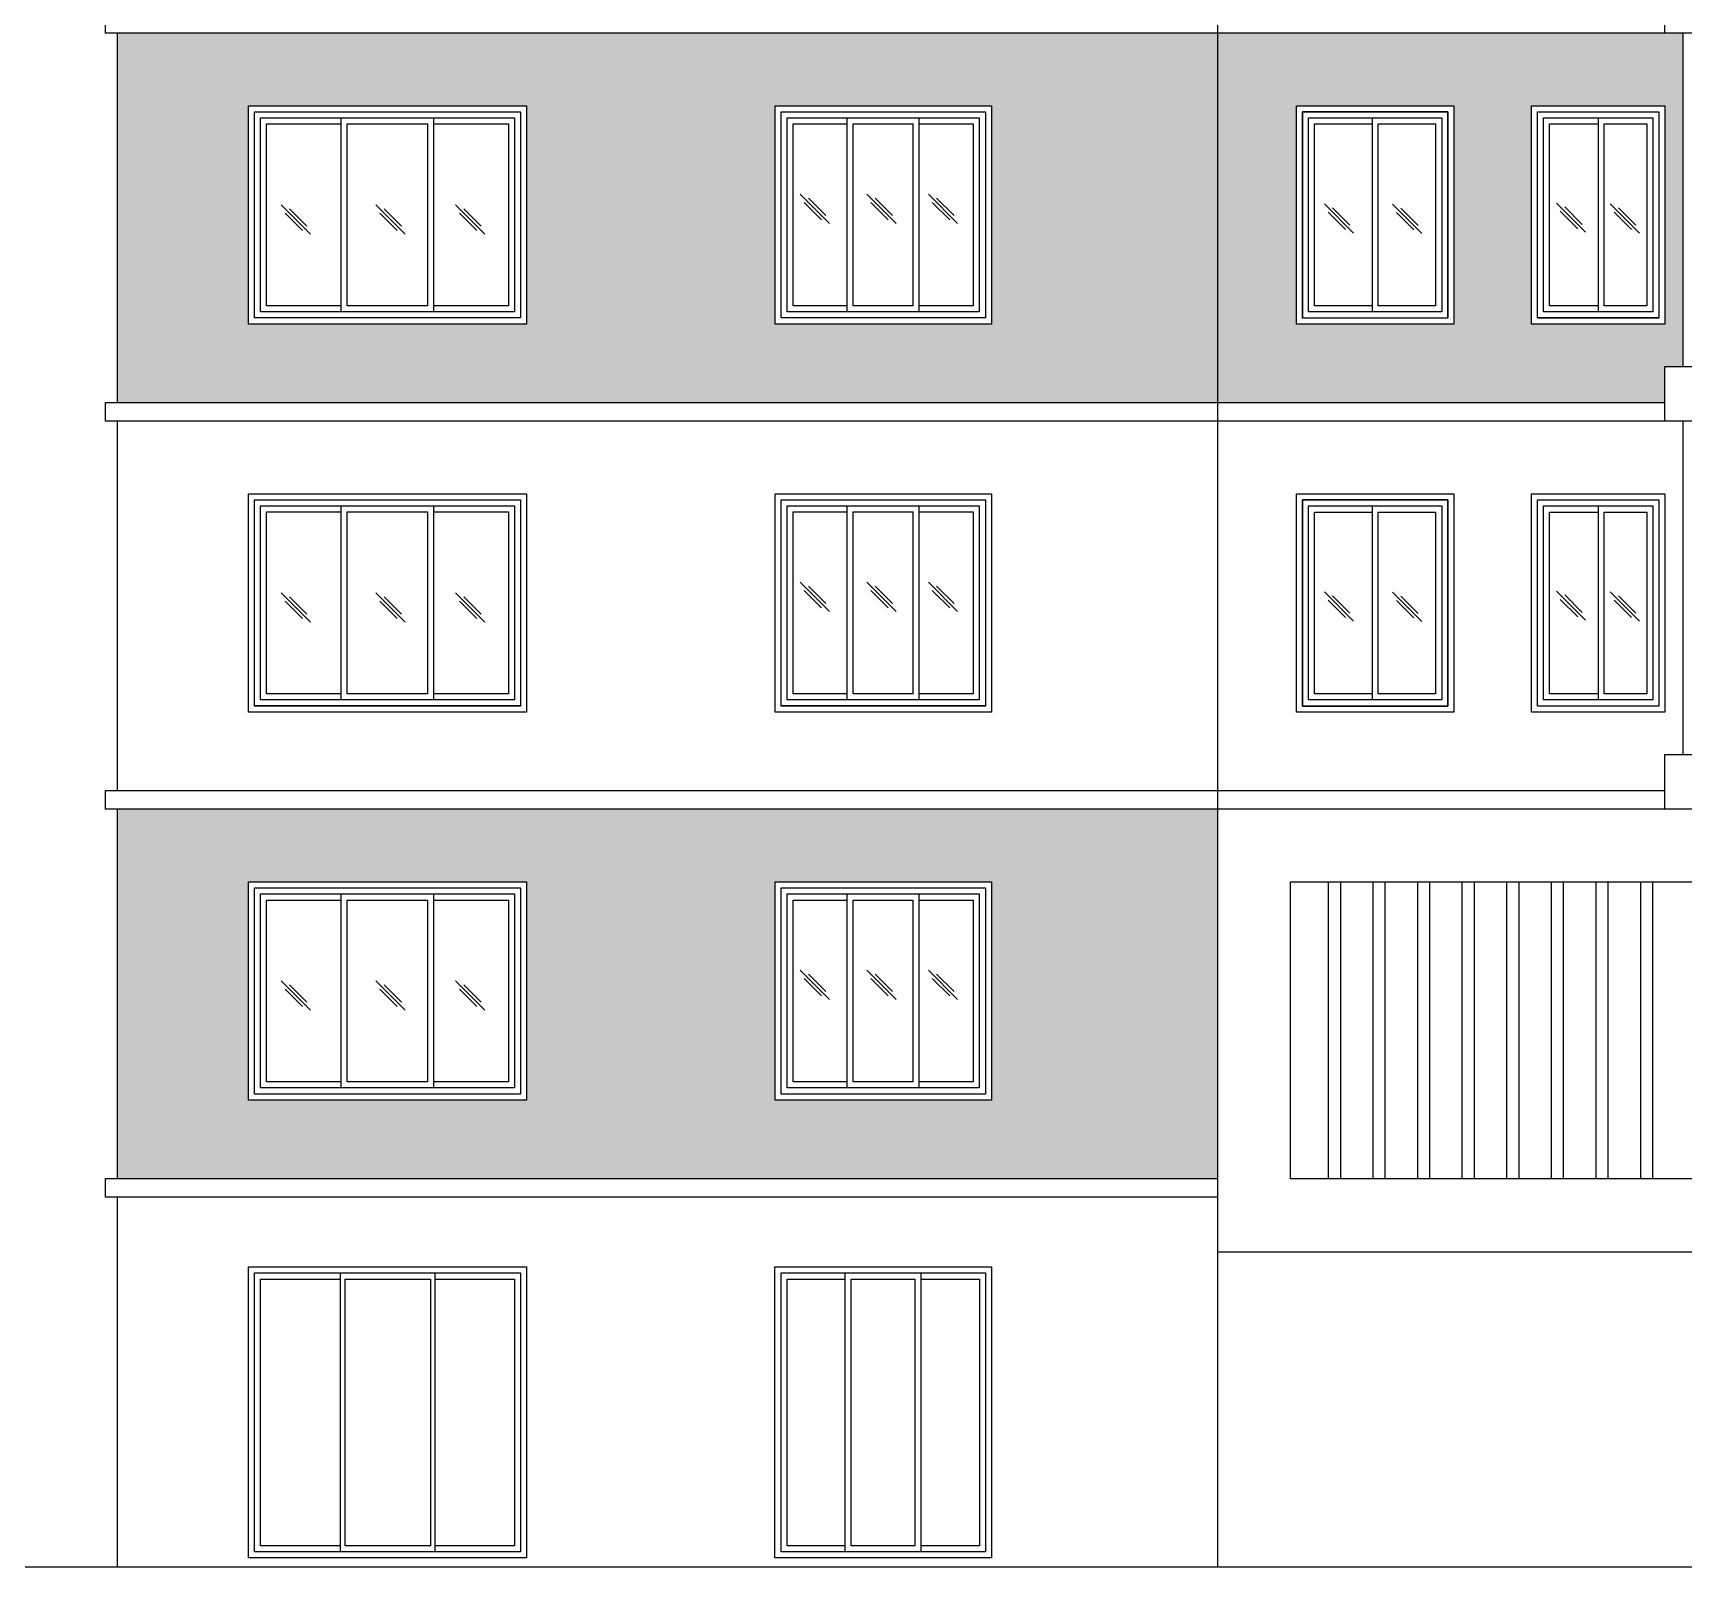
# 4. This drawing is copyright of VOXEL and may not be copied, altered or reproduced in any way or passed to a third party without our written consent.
# Model space of a CAD drawing. Header units: millimetres. Extents: x 173236 to 801264, y -94969 to 615039.
# Drawn here: x 287055 to 300672, y -20474 to -7824 of the extents above; entities that cross this region are included whole.
import ezdxf

# ---------------------------------------------------------------- set-up
doc = ezdxf.new("R2010")
doc.units = ezdxf.units.MM
doc.header["$MEASUREMENT"] = 0
for name, color, linetype in [('VOX-A-ANNO-SYMB', 33, 'Continuous'), ('VOX-A-COLUMN-SECT', 210, 'Continuous'), ('VOX-A-DOOR-ELEV', 83, 'Continuous'), ('VOX-A-ELEV-1-NEAR', 130, 'Continuous'), ('VOX-A-ELEV-2', 133, 'Continuous'), ('VOX-A-RAILING', 237, 'Continuous')]:
    doc.layers.add(name, color=color, linetype=linetype)

# ---------------------------------------------------------------- blocks, each defined once
blk = doc.blocks.new('H')
at = {"layer": 'VOX-A-ANNO-SYMB', "ltscale": 0.05}
for p, q in [((12995.98, -127.71), (12986.48, -137.21)), ((12993.29, -128.98), (12987.65, -134.63)), ((12994.71, -130.4), (12989.06, -136.04))]:
    blk.add_line(p, q, dxfattribs=at)
blk = doc.blocks.new('NW1')
at = {"layer": 'VOX-A-DOOR-ELEV'}
for p, q in [((2273759, -155535), (2273759, -153935)), ((2273759, -155535), (2273759, -153935)), ((2273809, -155485), (2273809, -153985)), ((2274304, -155485), (2274304, -153985)), ((2274354, -155535), (2274354, -153935))]:
    blk.add_line(p, q, dxfattribs=at)
for points in [[(2273214, -153885), (2274899, -153885), (2274899, -155585), (2273214, -155585)], [(2273264, -153935), (2274849, -153935), (2274849, -155535), (2273264, -155535)]]:
    blk.add_lwpolyline(points, close=True, dxfattribs=at)
for points in [[(2273759, -155485), (2273314, -155485), (2273314, -153985), (2273759, -153985)], [(2273809, -153985), (2274304, -153985)], [(2274354, -153985), (2274799, -153985), (2274799, -155485), (2274354, -155485)], [(2274304, -155485), (2273809, -155485)]]:
    blk.add_lwpolyline(points, dxfattribs=at)
at = {"layer": 'VOX-A-COLUMN-SECT', "xscale": -25.4, "yscale": 25.4, "zscale": 25.4}
for p in [(2603470, -151321), (2604019, -151321), (2604527, -151321)]:
    blk.add_blockref('H', p, dxfattribs=at)
blk = doc.blocks.new('NW2')
at = {"layer": 'VOX-A-DOOR-ELEV'}
for p, q in [((2269570, -155535), (2269570, -153935)), ((2269620, -155485), (2269620, -153985)), ((2270284, -155485), (2270284, -153985)), ((2270334, -155535), (2270334, -153935))]:
    blk.add_line(p, q, dxfattribs=at)
for points in [[(2268855, -153885), (2271049, -153885), (2271049, -155585), (2268855, -155585)], [(2268905, -153935), (2270999, -153935), (2270999, -155535), (2268905, -155535)]]:
    blk.add_lwpolyline(points, close=True, dxfattribs=at)
for points in [[(2269570, -155485), (2268955, -155485), (2268955, -153985), (2269570, -153985)], [(2269620, -153985), (2270284, -153985)], [(2270334, -153985), (2270949, -153985), (2270949, -155485), (2270334, -155485)], [(2270284, -155485), (2269620, -155485)]]:
    blk.add_lwpolyline(points, dxfattribs=at)
at = {"layer": 'VOX-A-COLUMN-SECT', "xscale": -25.4, "yscale": 25.4, "zscale": 25.4}
for p in [(2599174, -151409), (2599955, -151409), (2600612, -151409)]:
    blk.add_blockref('H', p, dxfattribs=at)
blk = doc.blocks.new('w9')
at = {"layer": 'VOX-A-DOOR-ELEV'}
for p, q in [((1351735, -13324), (1351735, -11724)), ((1351735, -11724), (1352259, -11724)), ((1351785, -13274), (1351785, -11774)), ((1351785, -11774), (1352259, -11774)), ((1352259, -11724), (1352833, -11724)), ((1352259, -11724), (1352259, -13324)), ((1352309, -13274), (1352309, -11774)), ((1352309, -11774), (1352783, -11774)), ((1352783, -11774), (1352783, -13274)), ((1352833, -11724), (1352833, -13324)), ((1352833, -13324), (1351735, -13324)), ((1352259, -13274), (1351785, -13274)), ((1352783, -13274), (1352309, -13274))]:
    blk.add_line(p, q, dxfattribs=at)
at = {"layer": 'VOX-A-ELEV-1-NEAR'}
blk.add_lwpolyline([(1351685, -13374), (1351685, -11674), (1352883, -11674), (1352883, -13374)], close=True, dxfattribs=at)
at = {"layer": 'VOX-A-COLUMN-SECT', "xscale": -25.4, "yscale": 25.4, "zscale": 25.4}
for p in [(1681963, -9188), (1682526, -9192)]:
    blk.add_blockref('H', p, dxfattribs=at)
blk = doc.blocks.new('w8')
at = {"layer": 'VOX-A-DOOR-ELEV'}
for p, q in [((1353673, -13324), (1353673, -11724)), ((1353673, -11724), (1354197, -11724)), ((1353723, -13274), (1353723, -11774)), ((1353723, -11774), (1354123, -11774)), ((1354123, -11724), (1354123, -13324)), ((1354173, -13274), (1354173, -11774)), ((1354173, -11774), (1354524, -11774)), ((1354197, -11724), (1354574, -11724)), ((1354524, -11774), (1354524, -13274)), ((1354574, -11724), (1354574, -13324)), ((1354574, -13324), (1353673, -13324)), ((1354123, -13274), (1353723, -13274)), ((1354524, -13274), (1354173, -13274))]:
    blk.add_line(p, q, dxfattribs=at)
at = {"layer": 'VOX-A-ELEV-1-NEAR'}
blk.add_lwpolyline([(1353623, -13374), (1353623, -11674), (1354624, -11674), (1354624, -13374)], close=True, dxfattribs=at)
at = {"layer": 'VOX-A-COLUMN-SECT', "xscale": -25.4, "yscale": 25.4, "zscale": 25.4}
for p in [(1683877, -9182), (1684320, -9189)]:
    blk.add_blockref('H', p, dxfattribs=at)
blk = doc.blocks.new('W2')
at = {"layer": 'VOX-A-DOOR-ELEV'}
for p, q in [((1343748, -18049), (1343748, -20349)), ((1343786, -18099), (1343786, -20299)), ((1344492, -18099), (1344492, -20299)), ((1344529, -18049), (1344529, -20349))]:
    blk.add_line(p, q, dxfattribs=at)
blk.add_lwpolyline([(1342991, -17999), (1345285, -17999), (1345285, -20399), (1342991, -20399)], close=True, dxfattribs=at)
for points in [[(1343748, -20349), (1343041, -20349), (1343041, -18049), (1343748, -18049)], [(1343748, -20299), (1343091, -20299), (1343091, -18099), (1343748, -18099)], [(1343748, -18049), (1344529, -18049)], [(1343786, -18099), (1344492, -18099)], [(1344529, -18049), (1345235, -18049), (1345235, -20349), (1344529, -20349)], [(1344529, -18099), (1345185, -18099), (1345185, -20299), (1344529, -20299)], [(1344529, -20349), (1343748, -20349)], [(1344492, -20299), (1343786, -20299)]]:
    blk.add_lwpolyline(points, dxfattribs=at)
blk = doc.blocks.new('SD2')
at = {"layer": 'VOX-A-DOOR-ELEV'}
for p, q in [((1347912, -20349), (1347912, -18049)), ((1347962, -20299), (1347962, -18099)), ((1348491, -20299), (1348491, -18099)), ((1348541, -20349), (1348541, -18049))]:
    blk.add_line(p, q, dxfattribs=at)
for points in [[(1347334, -17999), (1349120, -17999), (1349120, -20399), (1347334, -20399)], [(1347384, -18049), (1349070, -18049), (1349070, -20349), (1347384, -20349)]]:
    blk.add_lwpolyline(points, close=True, dxfattribs=at)
for points in [[(1347912, -20299), (1347434, -20299), (1347434, -18099), (1347912, -18099)], [(1347962, -18099), (1348491, -18099)], [(1348541, -18099), (1349020, -18099), (1349020, -20299), (1348541, -20299)], [(1348491, -20299), (1347962, -20299)]]:
    blk.add_lwpolyline(points, dxfattribs=at)

msp = doc.modelspace()

# ---------------------------------------------------------------- hatches: boundary and pattern name
at = {"layer": 'VOX-A-ANNO-SYMB', "transparency": 33554551}
h = msp.add_hatch(dxfattribs=at)
h.set_pattern_fill('AR-BRSTD', color=256, scale=25)
h.set_pattern_definition([(0, (-1054159.714, -3e-11), (0, 66.675), []), (90, (-1054159.71, -3e-11), (-100, 66.675), [66.675, -66.675])])
h.paths.add_polyline_path([(296825.5, -14223.8), (287749.8, -14223.8), (287749.8, -17273.8), (296825.5, -17273.8)])
h.paths.add_polyline_path([(294959.5, -16623.8), (293174.5, -16623.8), (293174.5, -14823.8), (294959.5, -14823.8)], flags=16)
h.paths.add_polyline_path([(294909.5, -16573.8), (293224.5, -16573.8), (293224.5, -14873.8), (294909.5, -14873.8)], flags=0)
h.paths.add_polyline_path([(294859.5, -16523.8), (293274.5, -16523.8), (293274.5, -14923.8), (294859.5, -14923.8)], flags=0)
h.paths.add_polyline_path([(294809.5, -16473.8), (294364.5, -16473.8), (294364.5, -14973.8), (294809.5, -14973.8)], flags=0)
h.paths.add_polyline_path([(294314.5, -16473.8), (293819.5, -16473.8), (293819.5, -14973.8), (294314.5, -14973.8)], flags=0)
h.paths.add_polyline_path([(293769.5, -16473.8), (293324.5, -16473.8), (293324.5, -14973.8), (293769.5, -14973.8)], flags=0)
h.paths.add_polyline_path([(291124.9, -16623.8), (288831.3, -16623.8), (288831.3, -14823.8), (291124.9, -14823.8)], flags=16)
h.paths.add_polyline_path([(291074.9, -16573.8), (288881.3, -16573.8), (288881.3, -14873.8), (291074.9, -14873.8)], flags=0)
h.paths.add_polyline_path([(291024.9, -16523.8), (288931.3, -16523.8), (288931.3, -14923.8), (291024.9, -14923.8)], flags=0)
h.paths.add_polyline_path([(290974.9, -16473.8), (290360.3, -16473.8), (290360.3, -14973.8), (290974.9, -14973.8)], flags=0)
h.paths.add_polyline_path([(290310.3, -16473.8), (289645.8, -16473.8), (289645.8, -14973.8), (290310.3, -14973.8)], flags=0)
h.paths.add_polyline_path([(289595.8, -16473.8), (288981.3, -16473.8), (288981.3, -14973.8), (289595.8, -14973.8)], flags=0)
h.paths.add_polyline_path([(296825.5, -7823.8), (287749.8, -7823.8), (287749.8, -10873.8), (296825.5, -10873.8)])
h.paths.add_polyline_path([(294959.5, -10223.8), (293174.5, -10223.8), (293174.5, -8423.8), (294959.5, -8423.8)], flags=16)
h.paths.add_polyline_path([(294909.5, -10173.8), (293224.5, -10173.8), (293224.5, -8473.8), (294909.5, -8473.8)], flags=0)
h.paths.add_polyline_path([(294859.5, -10123.8), (293274.5, -10123.8), (293274.5, -8523.8), (294859.5, -8523.8)], flags=0)
h.paths.add_polyline_path([(294809.5, -10073.8), (294364.5, -10073.8), (294364.5, -8573.8), (294809.5, -8573.8)], flags=0)
h.paths.add_polyline_path([(294314.5, -10073.8), (293819.5, -10073.8), (293819.5, -8573.8), (294314.5, -8573.8)], flags=0)
h.paths.add_polyline_path([(293769.5, -10073.8), (293324.5, -10073.8), (293324.5, -8573.8), (293769.5, -8573.8)], flags=0)
h.paths.add_polyline_path([(291124.9, -10223.8), (288831.3, -10223.8), (288831.3, -8423.8), (291124.9, -8423.8)], flags=16)
h.paths.add_polyline_path([(291074.9, -10173.8), (288881.3, -10173.8), (288881.3, -8473.8), (291074.9, -8473.8)], flags=0)
h.paths.add_polyline_path([(291024.9, -10123.8), (288931.3, -10123.8), (288931.3, -8523.8), (291024.9, -8523.8)], flags=0)
h.paths.add_polyline_path([(290974.9, -10073.8), (290360.3, -10073.8), (290360.3, -8573.8), (290974.9, -8573.8)], flags=0)
h.paths.add_polyline_path([(290310.3, -10073.8), (289645.8, -10073.8), (289645.8, -8573.8), (290310.3, -8573.8)], flags=0)
h.paths.add_polyline_path([(289595.8, -10073.8), (288981.3, -10073.8), (288981.3, -8573.8), (289595.8, -8573.8)], flags=0)
h.paths.add_polyline_path([(300664, -7823.8), (300514, -7823.8), (296825.5, -7823.8), (296825.5, -10873.8), (300514, -10873.8), (300514, -10573.8), (300664, -10573.8)])
h.paths.add_polyline_path([(297475.5, -10223.8), (297475.5, -8423.8), (298772.9, -8423.8), (298772.9, -10223.8)], flags=16)
h.paths.add_polyline_path([(297525.5, -10173.8), (297525.5, -8473.8), (298722.9, -8473.8), (298722.9, -10173.8)], flags=0)
h.paths.add_polyline_path([(297575.5, -10123.8), (297575.5, -8523.8), (298099.2, -8523.8), (298672.9, -8523.8), (298672.9, -10123.8)], flags=0)
h.paths.add_polyline_path([(297625.5, -10073.8), (297625.5, -8573.8), (298099.2, -8573.8), (298099.2, -10073.8)], flags=0)
h.paths.add_polyline_path([(298149.2, -10073.8), (298149.2, -8573.8), (298622.9, -8573.8), (298622.9, -10073.8)], flags=0)
h.paths.add_polyline_path([(299413.3, -10223.8), (299413.3, -8423.8), (300514, -8423.8), (300514, -10223.8)], flags=16)
h.paths.add_polyline_path([(299463.3, -10173.8), (299463.3, -8473.8), (300464, -8473.8), (300464, -10173.8)], flags=0)
h.paths.add_polyline_path([(299513.3, -10123.8), (299513.3, -8523.8), (300037, -8523.8), (300414, -8523.8), (300414, -10123.8)], flags=0)
h.paths.add_polyline_path([(299563.3, -10073.8), (299563.3, -8573.8), (299963.7, -8573.8), (299963.7, -10073.8)], flags=0)
h.paths.add_polyline_path([(300013.7, -10073.8), (300013.7, -8573.8), (300364, -8573.8), (300364, -10073.8)], flags=0)

# ---------------------------------------------------------------- linework, layer by layer
msp.add_line((279972, -20473.8), (312219.1, -20473.8))
at = {"layer": 'VOX-A-ELEV-1-NEAR'}
for p, q in [((287649.8, -7673.8), (287649.8, -7823.8)), ((296825.5, -7673.8), (296825.5, -7823.8)), ((304786.1, -7823.8), (287649.8, -7823.8)), ((300664, -10573.8), (300664, -7823.8)), ((287649.8, -10873.8), (287649.8, -11023.8)), ((300514, -10873.8), (287649.8, -10873.8)), ((296825.5, -10873.8), (296825.5, -11023.8)), ((304786.1, -11023.8), (287649.8, -11023.8)), ((300664, -13773.8), (300664, -11023.8)), ((287649.8, -14073.8), (287649.8, -14223.8)), ((300514, -14073.8), (287649.8, -14073.8)), ((296825.5, -14073.8), (296825.5, -14223.8)), ((296825.5, -14223.8), (287649.8, -14223.8)), ((287649.8, -17273.8), (287649.8, -17423.8)), ((296825.5, -17273.8), (287649.8, -17273.8)), ((296825.5, -17423.8), (287649.8, -17423.8))]:
    msp.add_line(p, q, dxfattribs=at)
for points in [[(304786.1, -7823.8), (300514, -7823.8), (300514, -7373.8), (304786.1, -7373.8)], [(304786.1, -11023.8), (300514, -11023.8), (300514, -10573.8), (304786.1, -10573.8)], [(304786.1, -14223.8), (300514, -14223.8), (300514, -13773.8), (304786.1, -13773.8)], [(300514, -14223.8), (296825.5, -14223.8), (296825.5, -17873.8), (304786.1, -17873.8)], [(304786.1, -17273.8), (297425.5, -17273.8), (297425.5, -14823.8), (304786.1, -14823.8)]]:
    msp.add_lwpolyline(points, dxfattribs=at)
for points in [[(288831.3, -8423.8), (291124.9, -8423.8), (291124.9, -10223.8), (288831.3, -10223.8)], [(293174.5, -8423.8), (294959.5, -8423.8), (294959.5, -10223.8), (293174.5, -10223.8)], [(297475.5, -10223.8), (297475.5, -8423.8), (298772.9, -8423.8), (298772.9, -10223.8)], [(299413.3, -10223.8), (299413.3, -8423.8), (300514, -8423.8), (300514, -10223.8)], [(288881.3, -8473.8), (291074.9, -8473.8), (291074.9, -10173.8), (288881.3, -10173.8)], [(293224.5, -8473.8), (294909.5, -8473.8), (294909.5, -10173.8), (293224.5, -10173.8)], [(297525.5, -10173.8), (298722.9, -10173.8), (298722.9, -8473.8), (297525.5, -8473.8)], [(299463.3, -8473.8), (300464, -8473.8), (300464, -10173.8), (299463.3, -10173.8)], [(288831.3, -11623.8), (291124.9, -11623.8), (291124.9, -13423.8), (288831.3, -13423.8)], [(288881.3, -11673.8), (291074.9, -11673.8), (291074.9, -13373.8), (288881.3, -13373.8)], [(293174.5, -11623.8), (294959.5, -11623.8), (294959.5, -13423.8), (293174.5, -13423.8)], [(293224.5, -11673.8), (294909.5, -11673.8), (294909.5, -13373.8), (293224.5, -13373.8)], [(297475.5, -13423.8), (297475.5, -11623.8), (298772.9, -11623.8), (298772.9, -13423.8)], [(297525.5, -13373.8), (298722.9, -13373.8), (298722.9, -11673.8), (297525.5, -11673.8)], [(299413.3, -13423.8), (299413.3, -11623.8), (300514, -11623.8), (300514, -13423.8)], [(299463.3, -11673.8), (300464, -11673.8), (300464, -13373.8), (299463.3, -13373.8)], [(288831.3, -14823.8), (291124.9, -14823.8), (291124.9, -16623.8), (288831.3, -16623.8)], [(293174.5, -14823.8), (294959.5, -14823.8), (294959.5, -16623.8), (293174.5, -16623.8)], [(288881.3, -14873.8), (291074.9, -14873.8), (291074.9, -16573.8), (288881.3, -16573.8)], [(293224.5, -14873.8), (294909.5, -14873.8), (294909.5, -16573.8), (293224.5, -16573.8)]]:
    msp.add_lwpolyline(points, close=True, dxfattribs=at)
at = {"layer": 'VOX-A-ELEV-2'}
for p, q in [((287749.8, -7823.8), (287749.8, -10873.8)), ((296825.5, -7823.8), (296825.5, -10873.8)), ((287749.8, -11023.8), (287749.8, -14073.8)), ((296825.5, -11023.8), (296825.5, -14073.8)), ((287749.8, -14223.8), (287749.8, -17273.8)), ((287749.8, -17423.8), (287749.8, -20473.8)), ((296825.5, -17873.8), (296825.5, -20473.8))]:
    msp.add_line(p, q, dxfattribs=at)
at = {"layer": 'VOX-A-RAILING'}
for p, q in [((297737.4, -14823.8), (297737.4, -17273.8)), ((297837.4, -14823.8), (297837.4, -17273.8)), ((298105.2, -14823.8), (298105.2, -17273.8)), ((298205.2, -14823.8), (298205.2, -17273.8)), ((298473, -14823.8), (298473, -17273.8)), ((298573, -14823.8), (298573, -17273.8)), ((298840.7, -14823.8), (298840.7, -17273.8)), ((298940.7, -14823.8), (298940.7, -17273.8)), ((299208.5, -14823.8), (299208.5, -17273.8)), ((299308.5, -14823.8), (299308.5, -17273.8)), ((299576.3, -14823.8), (299576.3, -17273.8)), ((299676.3, -14823.8), (299676.3, -17273.8)), ((299944, -14823.8), (299944, -17273.8)), ((300044, -14823.8), (300044, -17273.8)), ((300311.8, -14823.8), (300311.8, -17273.8)), ((300411.8, -14823.8), (300411.8, -17273.8))]:
    msp.add_line(p, q, dxfattribs=at)

# ---------------------------------------------------------------- block references
at = {"layer": 'VOX-A-ELEV-1-NEAR'}
for name, p in [('NW2', (-1979973.8, 145411.4)), ('NW1', (-1979989.6, 145411.4)), ('w9', (-1054159.7, 3200)), ('w8', (-1054159.7, 3200)), ('NW2', (-1979973.8, 142211.4)), ('NW1', (-1979989.6, 142211.4)), ('w9', (-1054159.7, 0)), ('w8', (-1054159.7, 0)), ('NW2', (-1979973.8, 139011.4)), ('NW1', (-1979989.6, 139011.4)), ('W2', (-1054159.7, 0)), ('SD2', (-1054159.7, 0))]:
    msp.add_blockref(name, p, dxfattribs=at)

doc.saveas('drawing.dxf')
